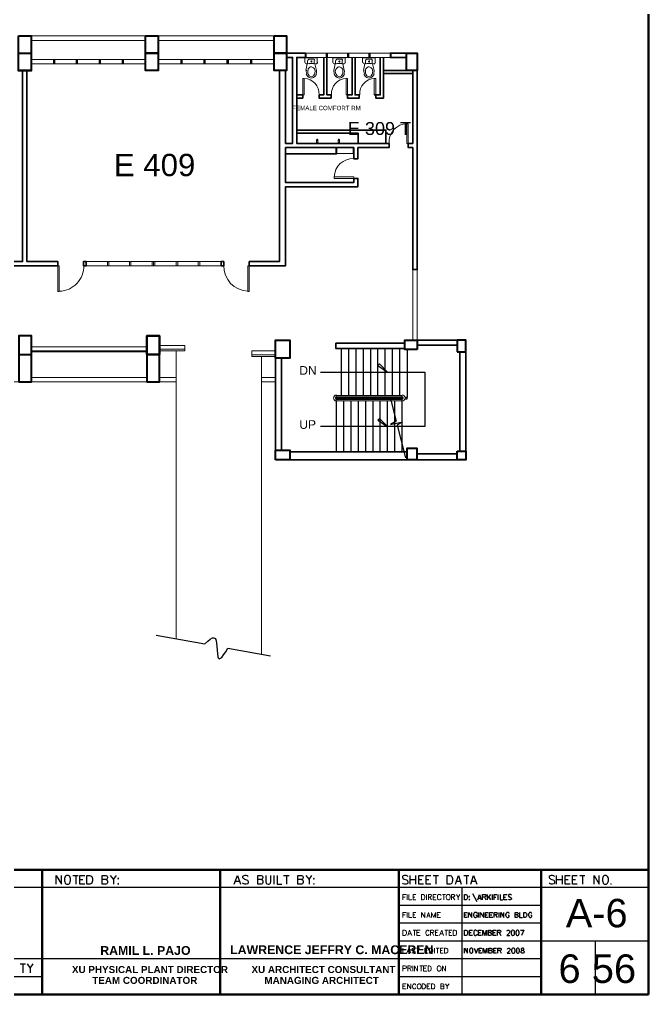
# Model space of a CAD drawing. Header units: inches. Extents: x 0 to 68.7, y 1.4 to 47.2.
# Drawn here: x 51.05 to 68.69, y 1.39 to 28.72 of the extents above; entities that cross this region are included whole.
import ezdxf

# ---------------------------------------------------------------- set-up
doc = ezdxf.new("R2010")
doc.units = ezdxf.units.IN
doc.header["$MEASUREMENT"] = 0
for name, color, linetype in [('PDF_0', 7, 'Continuous'), ('PDF_column', 7, 'Continuous'), ('PDF_furnitures', 1, 'Continuous'), ('PDF_PEN03', 3, 'Continuous'), ('PDF_PEN05', 5, 'Continuous'), ('PDF_PEN08', 6, 'Continuous'), ('PDF_Text', 7, 'Continuous'), ('PDF_walls', 3, 'Continuous')]:
    doc.layers.add(name, color=color, linetype=linetype)
doc.layers.add('PDF_PEN02', color=7, linetype='Continuous', true_color=0xdda500)
doc.layers.add('PDF_window', color=7, linetype='Continuous', true_color=0xdda500)
doc.styles.add('PDF ArialMT', font='arial.ttf')
doc.styles.add('PDF ArialRoundedMT Bold', font='arialbd.ttf')
doc.styles.add('PDF Swiss721BT-BlackOutline', font='arial.ttf')

msp = doc.modelspace()

# ---------------------------------------------------------------- linework, layer by layer
at = {"layer": 'PDF_0', "lineweight": 25}
for points in [[(60.079, 18.185), (60.079, 19.497)], [(60.284, 18.185), (60.284, 19.488)], [(60.49, 18.185), (60.49, 19.497)], [(60.696, 18.185), (60.696, 19.497)], [(60.901, 18.185), (60.901, 19.488)], [(61.097, 18.185), (61.097, 19.497)], [(61.303, 18.185), (61.303, 19.497)], [(61.509, 18.185), (61.509, 19.497)], [(61.714, 18.185), (61.714, 19.497)], [(61.92, 19.468), (61.92, 18.126), (61.851, 18.126)], [(61.92, 19.4), (61.92, 18.185)], [(59.491, 18.832), (61.371, 18.832), (62.419, 18.832), (62.419, 17.314), (61.371, 17.314), (59.491, 17.314)], [(59.932, 18.087), (59.932, 18.126), (61.802, 18.126)], [(59.932, 18.068), (59.932, 18.087), (61.802, 18.087)], [(60.079, 18.126), (60.079, 18.146)], [(60.138, 18.087), (60.138, 18.068)], [(60.284, 18.126), (60.284, 18.146)], [(60.343, 18.087), (60.343, 18.068)], [(60.49, 18.126), (60.49, 18.146)], [(60.549, 18.087), (60.549, 18.068)], [(60.696, 18.126), (60.696, 18.146)], [(60.755, 18.087), (60.755, 18.068)], [(60.901, 18.117), (60.901, 18.146)], [(60.96, 18.087), (60.96, 18.068)], [(61.097, 18.126), (61.097, 18.146)], [(61.156, 18.087), (61.156, 18.068)], [(61.303, 18.126), (61.303, 18.146)], [(61.362, 18.087), (61.362, 18.068)], [(61.45, 18.087), (61.607, 17.461), (61.45, 17.372), (61.793, 17.441), (61.636, 17.353), (61.871, 16.432)], [(61.509, 18.126), (61.509, 18.146)], [(61.567, 18.087), (61.567, 18.068)], [(61.714, 18.126), (61.714, 18.146)], [(61.851, 18.087), (61.92, 18.087), (61.92, 18.126)], [(59.932, 18.029), (59.932, 16.599)], [(60.138, 18.029), (60.138, 16.599)], [(60.343, 18.029), (60.343, 16.599)], [(60.549, 18.029), (60.549, 16.599)], [(60.755, 18.029), (60.755, 16.599)], [(60.96, 18.029), (60.96, 16.599)], [(61.156, 18.029), (61.156, 16.599)], [(61.362, 18.029), (61.362, 16.599)], [(61.567, 18.029), (61.567, 16.599)], [(61.773, 18.029), (61.773, 16.599)], [(54.879, 11.467), (56.25, 11.223), (56.328, 11.291), (56.397, 11.35), (56.465, 11.389), (56.495, 11.389), (56.514, 11.379), (56.534, 11.369), (56.553, 11.34), (56.573, 11.252), (56.593, 11.046), (56.602, 10.939), (56.612, 10.86), (56.622, 10.831), (56.642, 10.811), (56.651, 10.801), (56.671, 10.811), (56.72, 10.841), (56.769, 10.909), (56.837, 10.997), (56.896, 11.095), (58.091, 10.88)]]:
    msp.add_lwpolyline(points, dxfattribs=at)
for points in [[(61.097, 19.018), (61.371, 18.832), (61.146, 19.067)], [(61.097, 17.49), (61.371, 17.314), (61.146, 17.539)]]:
    msp.add_lwpolyline(points, close=True, dxfattribs=at)
at = {"layer": 'PDF_column', "lineweight": 40}
for points in [[(51.02, 28.262), (51.373, 28.262), (51.373, 27.283), (51.02, 27.283)], [(54.585, 28.262), (54.938, 28.262), (54.938, 27.772), (54.585, 27.772)], [(54.585, 28.262), (54.938, 28.262), (54.938, 27.772), (54.585, 27.772)], [(58.189, 28.262), (58.541, 28.262), (58.541, 27.772), (58.189, 27.772)], [(51.02, 27.772), (51.373, 27.772), (51.373, 27.293), (51.02, 27.293)], [(54.585, 27.772), (54.938, 27.772), (54.938, 27.293), (54.585, 27.293)], [(58.189, 27.772), (58.541, 27.772), (58.541, 27.293), (58.189, 27.293)], [(61.9, 27.772), (62.204, 27.772), (62.204, 27.293), (61.9, 27.293)], [(51.03, 18.567), (51.383, 18.567), (51.383, 19.85), (51.03, 19.85)], [(54.624, 19.85), (54.624, 19.331), (54.977, 19.331), (54.977, 19.85), (54.624, 19.85), (54.977, 19.85), (54.977, 19.331), (54.624, 19.331)], [(54.624, 18.567), (54.977, 18.567), (54.977, 19.85), (54.624, 19.85)], [(54.624, 19.85), (54.977, 19.85), (54.977, 19.331), (54.624, 19.331)], [(58.228, 19.223), (58.228, 19.732), (58.63, 19.732), (58.63, 19.223)], [(62.204, 19.468), (61.851, 19.468), (61.851, 19.732), (62.204, 19.732)], [(63.32, 19.409), (63.565, 19.409), (63.565, 19.732), (63.32, 19.732)], [(62.194, 16.374), (61.92, 16.374), (61.92, 16.707), (62.194, 16.707)], [(58.228, 16.374), (58.228, 16.648), (58.63, 16.648), (58.63, 16.374)], [(63.32, 16.618), (63.565, 16.618), (63.565, 16.374), (63.32, 16.374)]]:
    msp.add_lwpolyline(points, close=True, dxfattribs=at)
for points in [[(51.03, 19.331), (51.383, 19.331)], [(62.194, 16.697), (62.194, 16.423)]]:
    msp.add_lwpolyline(points, dxfattribs=at)
at = {"layer": 'PDF_furnitures', "lineweight": 20}
for points in [[(59.051, 27.518), (59.051, 27.635)], [(59.06, 27.645), (59.393, 27.645)], [(59.06, 27.635), (59.06, 27.635)], [(59.286, 27.606), (59.168, 27.606)], [(59.393, 27.635), (59.393, 27.518)], [(59.393, 27.635), (59.393, 27.635)], [(59.834, 27.518), (59.834, 27.635)], [(59.844, 27.645), (60.167, 27.645)], [(59.844, 27.635), (59.844, 27.635)], [(60.069, 27.606), (59.952, 27.606)], [(60.167, 27.635), (60.167, 27.635)], [(60.177, 27.635), (60.177, 27.518)], [(60.666, 27.518), (60.666, 27.635)], [(60.676, 27.645), (61.009, 27.645)], [(60.676, 27.635), (60.676, 27.635)], [(60.901, 27.606), (60.784, 27.606)], [(61.009, 27.635), (61.009, 27.635)], [(61.019, 27.635), (61.019, 27.518)], [(59.08, 27.293), (59.119, 27.479)], [(59.129, 27.567), (59.129, 27.498)], [(59.168, 27.449), (59.168, 27.449)], [(59.286, 27.449), (59.286, 27.449)], [(59.315, 27.498), (59.315, 27.567)], [(59.335, 27.479), (59.374, 27.293)], [(59.863, 27.293), (59.903, 27.479)], [(59.912, 27.567), (59.912, 27.498)], [(59.952, 27.449), (59.952, 27.449)], [(60.069, 27.449), (60.069, 27.449)], [(60.098, 27.498), (60.098, 27.567)], [(60.118, 27.479), (60.157, 27.293)], [(60.696, 27.293), (60.735, 27.479)], [(60.755, 27.567), (60.755, 27.498)], [(60.784, 27.449), (60.784, 27.449)], [(60.901, 27.449), (60.901, 27.449)], [(60.941, 27.498), (60.941, 27.567)], [(60.95, 27.479), (60.99, 27.293)], [(59.374, 25.344), (59.374, 25.246), (59.413, 25.246), (59.413, 25.344)], [(59.393, 25.354), (59.393, 25.354)], [(59.981, 25.344), (59.981, 25.246), (60.02, 25.246), (60.02, 25.344)], [(60, 25.354), (60, 25.354)]]:
    msp.add_lwpolyline(points, dxfattribs=at)
at = {"layer": 'PDF_furnitures', "lineweight": 0}
for points in [[(59.227, 27.655), (59.227, 27.655)], [(60.01, 27.655), (60.01, 27.655)], [(60.843, 27.655), (60.843, 27.655)]]:
    msp.add_lwpolyline(points, dxfattribs=at)
at = {"layer": 'PDF_furnitures', "lineweight": 20}
for points in [[(59.161, 27.353, 0.089786), (59.14, 27.311, 0.081529), (59.131, 27.259, 0.081529), (59.138, 27.207, 0.089786), (59.161, 27.166)], [(59.312, 27.35, 0.104569), (59.275, 27.379, 0.118159), (59.234, 27.392, 0.118159), (59.192, 27.381, 0.104569), (59.157, 27.35)], [(59.307, 27.166, 0.089786), (59.329, 27.208, 0.081529), (59.337, 27.259, 0.081529), (59.33, 27.311, 0.089786), (59.307, 27.353)], [(60.095, 27.35, 0.104569), (60.059, 27.379, 0.118159), (60.018, 27.392, 0.118159), (59.975, 27.381, 0.104569), (59.94, 27.35)], [(60.091, 27.166, 0.089786), (60.112, 27.208, 0.081529), (60.12, 27.259, 0.081529), (60.113, 27.311, 0.089786), (60.091, 27.353)], [(60.777, 27.353, 0.089786), (60.756, 27.311, 0.081529), (60.747, 27.259, 0.081529), (60.754, 27.207, 0.089786), (60.777, 27.166)], [(60.928, 27.35, 0.104569), (60.891, 27.379, 0.118159), (60.85, 27.392, 0.118159), (60.808, 27.381, 0.104569), (60.772, 27.35)], [(60.923, 27.166, 0.089786), (60.944, 27.208, 0.081529), (60.953, 27.259, 0.081529), (60.946, 27.311, 0.089786), (60.923, 27.353)], [(59.096, 27.298, 0.049008), (59.092, 27.259, 0.081529), (59.103, 27.195)], [(59.126, 27.134, 0.104569), (59.174, 27.093, 0.118158), (59.234, 27.078, 0.118158), (59.293, 27.095, 0.104569), (59.342, 27.134)], [(59.157, 27.159, 0.104569), (59.192, 27.127, 0.118159), (59.234, 27.117, 0.118159), (59.275, 27.13, 0.104569), (59.312, 27.159)], [(59.366, 27.195, 0.081529), (59.376, 27.259, 0.049008), (59.372, 27.299)], [(59.87, 27.298, 0.049008), (59.866, 27.259, 0.081529), (59.876, 27.195)], [(59.913, 27.311, 0.081529), (59.905, 27.259, 0.081529), (59.914, 27.208)], [(59.91, 27.134, 0.104569), (59.958, 27.093, 0.118158), (60.018, 27.078, 0.118158), (60.077, 27.095, 0.104569), (60.126, 27.134)], [(59.94, 27.159, 0.104569), (59.975, 27.127, 0.118159), (60.018, 27.117, 0.118159), (60.059, 27.13, 0.104569), (60.095, 27.159)], [(60.149, 27.195, 0.081529), (60.16, 27.259, 0.049008), (60.156, 27.299)], [(60.712, 27.298, 0.049008), (60.708, 27.259, 0.081529), (60.719, 27.195)], [(60.742, 27.134, 0.104569), (60.79, 27.093, 0.118158), (60.85, 27.078, 0.118158), (60.909, 27.095, 0.104569), (60.958, 27.134)], [(60.773, 27.159, 0.104569), (60.808, 27.127, 0.118159), (60.85, 27.117, 0.118159), (60.891, 27.13, 0.104569), (60.928, 27.159)], [(60.982, 27.195, 0.081529), (60.992, 27.259, 0.049008), (60.988, 27.299)], [(59.413, 25.349, 0.414246), (59.398, 25.363, 0.414246), (59.384, 25.349)], [(60.02, 25.349, 0.414246), (60.005, 25.363, 0.414246), (59.991, 25.349)]]:
    msp.add_lwpolyline(points, format="xyb", dxfattribs=at)
for centre, radius in [((59.234, 27.543), 0.0147), ((59.234, 27.543), 0.0147), ((60.018, 27.543), 0.0147), ((60.018, 27.543), 0.0147), ((60.85, 27.543), 0.0147), ((60.85, 27.543), 0.0147), ((59.398, 25.3), 0.0245), ((60.005, 25.3), 0.0245)]:
    msp.add_circle(centre, radius, dxfattribs=at)
for centre, radius, start, end in [((59.175, 27.573), 0.0343, 90.0218, 180.0219), ((59.293, 27.573), 0.0343, 0.0218, 90.0219), ((59.959, 27.573), 0.0343, 90.0218, 180.0219), ((60.076, 27.573), 0.0343, 0.0218, 90.0219), ((60.791, 27.573), 0.0343, 90.0218, 180.0219), ((60.909, 27.573), 0.0343, 0.0218, 90.0219), ((59.097, 27.524), 0.0441, 180.0219, 277.7398), ((59.234, 26.544), 0.945, 82.304, 97.7397), ((59.361, 27.524), 0.0441, 262.304, 0.0218), ((59.881, 27.524), 0.0441, 180.0219, 277.7398), ((60.018, 26.544), 0.945, 82.304, 97.7397), ((60.047, 27.269), 0.132, 140.8556, 161.3779), ((60.145, 27.524), 0.0441, 262.304, 0.0218), ((60.723, 27.524), 0.0441, 180.0219, 277.7398), ((60.85, 26.544), 0.945, 82.304, 97.7397), ((60.987, 27.524), 0.0441, 262.304, 0.0218), ((59.264, 27.25), 0.181, 198.6656, 219.1881), ((59.205, 27.25), 0.181, 320.8556, 341.3781), ((60.047, 27.25), 0.181, 198.6656, 219.1881), ((60.047, 27.25), 0.132, 198.6658, 219.1882), ((59.988, 27.25), 0.181, 320.8556, 341.3781), ((60.879, 27.25), 0.181, 198.6656, 219.1881), ((60.821, 27.25), 0.181, 320.8556, 341.3781)]:
    msp.add_arc(centre, radius, start, end, dxfattribs=at)
at = {"layer": 'PDF_PEN02', "lineweight": 20}
for points in [[(61.802, 4.044), (61.802, 4.191), (61.891, 4.191)], [(61.802, 4.123), (61.861, 4.123)], [(61.92, 4.044), (61.92, 4.191)], [(61.969, 4.191), (61.969, 4.044), (62.047, 4.044)], [(62.165, 4.044), (62.086, 4.044), (62.086, 4.191), (62.165, 4.191)], [(62.086, 4.123), (62.135, 4.123)], [(62.458, 4.044), (62.458, 4.191)], [(62.517, 4.044), (62.517, 4.191), (62.566, 4.191), (62.586, 4.191), (62.596, 4.182), (62.605, 4.162), (62.605, 4.152), (62.596, 4.142), (62.586, 4.133), (62.566, 4.123), (62.517, 4.123)], [(62.556, 4.123), (62.605, 4.044)], [(62.733, 4.044), (62.645, 4.044), (62.645, 4.191), (62.733, 4.191)], [(62.645, 4.123), (62.703, 4.123)], [(62.87, 4.162), (62.86, 4.172), (62.85, 4.191), (62.831, 4.191), (62.811, 4.191), (62.791, 4.191), (62.782, 4.172), (62.772, 4.162), (62.772, 4.142), (62.772, 4.103), (62.772, 4.084), (62.782, 4.064), (62.791, 4.054), (62.811, 4.044), (62.831, 4.044), (62.85, 4.054), (62.86, 4.064), (62.87, 4.084)], [(62.909, 4.191), (62.997, 4.191)], [(62.948, 4.191), (62.948, 4.044)], [(63.164, 4.044), (63.164, 4.191), (63.222, 4.191), (63.242, 4.191), (63.242, 4.182), (63.252, 4.162), (63.252, 4.152), (63.242, 4.142), (63.242, 4.133), (63.222, 4.123), (63.164, 4.123)], [(63.203, 4.123), (63.252, 4.044)], [(63.301, 4.191), (63.35, 4.123), (63.399, 4.191)], [(63.35, 4.123), (63.35, 4.044)], [(61.802, 3.545), (61.802, 3.692), (61.891, 3.692)], [(61.802, 3.623), (61.861, 3.623)], [(61.92, 3.545), (61.92, 3.692)], [(61.969, 3.692), (61.969, 3.545), (62.047, 3.545)], [(62.165, 3.545), (62.086, 3.545), (62.086, 3.692), (62.165, 3.692)], [(62.086, 3.623), (62.135, 3.623)], [(62.321, 3.545), (62.321, 3.692), (62.419, 3.545), (62.419, 3.692)], [(62.468, 3.545), (62.517, 3.692), (62.566, 3.545)], [(62.488, 3.594), (62.547, 3.594)], [(62.605, 3.545), (62.605, 3.692), (62.664, 3.545), (62.713, 3.692), (62.713, 3.545)], [(62.85, 3.545), (62.762, 3.545), (62.762, 3.692), (62.85, 3.692)], [(62.762, 3.623), (62.811, 3.623)], [(61.939, 3.046), (61.988, 3.192), (62.047, 3.046)], [(61.959, 3.095), (62.028, 3.095)], [(62.086, 3.192), (62.174, 3.192)], [(62.126, 3.192), (62.126, 3.046)], [(62.282, 3.046), (62.194, 3.046), (62.194, 3.192), (62.282, 3.192)], [(62.194, 3.124), (62.253, 3.124)], [(62.537, 3.163), (62.527, 3.173), (62.517, 3.183), (62.507, 3.192), (62.478, 3.192), (62.468, 3.183), (62.458, 3.173), (62.449, 3.163), (62.439, 3.134), (62.439, 3.104), (62.449, 3.085), (62.458, 3.065), (62.468, 3.055), (62.478, 3.046), (62.507, 3.046), (62.517, 3.055), (62.527, 3.065), (62.537, 3.085)], [(62.576, 3.046), (62.576, 3.192), (62.635, 3.192), (62.654, 3.183), (62.664, 3.183), (62.664, 3.163), (62.664, 3.153), (62.664, 3.134), (62.654, 3.134), (62.635, 3.124), (62.576, 3.124)], [(62.625, 3.124), (62.664, 3.046)], [(62.791, 3.046), (62.713, 3.046), (62.713, 3.192), (62.791, 3.192)], [(62.713, 3.124), (62.762, 3.124)], [(62.831, 3.046), (62.889, 3.192), (62.938, 3.046)], [(62.85, 3.095), (62.919, 3.095)], [(62.978, 3.192), (63.066, 3.192)], [(63.017, 3.192), (63.017, 3.046)], [(63.173, 3.046), (63.095, 3.046), (63.095, 3.192), (63.173, 3.192)], [(63.095, 3.124), (63.144, 3.124)], [(61.802, 2.693), (61.802, 2.546), (61.881, 2.546)], [(61.91, 2.546), (61.969, 2.693), (62.018, 2.546)], [(61.93, 2.595), (61.998, 2.595)], [(62.145, 2.673), (62.135, 2.683), (62.116, 2.693), (62.086, 2.693), (62.067, 2.683), (62.057, 2.673), (62.057, 2.664), (62.067, 2.644), (62.067, 2.634), (62.086, 2.634), (62.116, 2.615), (62.135, 2.605), (62.145, 2.585), (62.145, 2.566), (62.135, 2.556), (62.116, 2.546), (62.086, 2.546), (62.067, 2.556), (62.057, 2.566)], [(62.184, 2.693), (62.272, 2.693)], [(62.233, 2.693), (62.233, 2.546)], [(62.507, 2.546), (62.419, 2.546), (62.419, 2.693), (62.507, 2.693)], [(62.419, 2.624), (62.478, 2.624)], [(62.684, 2.546), (62.684, 2.693)], [(62.733, 2.693), (62.821, 2.693)], [(62.772, 2.693), (62.772, 2.546)], [(62.929, 2.546), (62.85, 2.546), (62.85, 2.693), (62.929, 2.693)], [(62.85, 2.624), (62.899, 2.624)], [(61.802, 2.047), (61.802, 2.194), (61.861, 2.194), (61.881, 2.184), (61.891, 2.184), (61.9, 2.164), (61.9, 2.145), (61.891, 2.135), (61.881, 2.125), (61.861, 2.115), (61.802, 2.115)], [(61.939, 2.047), (61.939, 2.194), (61.998, 2.194), (62.018, 2.184), (62.028, 2.184), (62.028, 2.164), (62.028, 2.154), (62.028, 2.135), (62.018, 2.135), (61.998, 2.125), (61.939, 2.125)], [(62.077, 2.047), (62.077, 2.194)], [(62.126, 2.047), (62.126, 2.194), (62.214, 2.047), (62.214, 2.194)], [(62.272, 2.194), (62.361, 2.194)], [(62.312, 2.194), (62.312, 2.047)], [(62.468, 2.047), (62.38, 2.047), (62.38, 2.194), (62.468, 2.194)], [(62.909, 2.047), (62.909, 2.194), (62.997, 2.047), (62.997, 2.194)], [(61.988, 2.125), (62.028, 2.047)], [(62.38, 2.125), (62.439, 2.125)], [(61.891, 1.547), (61.802, 1.547), (61.802, 1.694), (61.891, 1.694)], [(61.93, 1.547), (61.93, 1.694), (62.018, 1.547), (62.018, 1.694)], [(62.165, 1.655), (62.155, 1.675), (62.145, 1.684), (62.135, 1.694), (62.106, 1.694), (62.096, 1.684), (62.086, 1.675), (62.077, 1.655), (62.067, 1.635), (62.067, 1.606), (62.077, 1.577), (62.086, 1.567), (62.096, 1.547), (62.106, 1.547), (62.135, 1.547), (62.145, 1.547), (62.155, 1.567), (62.165, 1.577)], [(62.566, 1.547), (62.478, 1.547), (62.478, 1.694), (62.566, 1.694)], [(62.919, 1.626), (62.938, 1.616), (62.948, 1.606), (62.948, 1.596), (62.948, 1.577), (62.948, 1.557), (62.938, 1.547), (62.919, 1.547), (62.86, 1.547), (62.86, 1.694), (62.919, 1.694), (62.938, 1.684), (62.948, 1.684), (62.948, 1.665), (62.948, 1.655), (62.948, 1.635), (62.938, 1.626), (62.919, 1.626), (62.86, 1.626)], [(62.997, 1.694), (63.046, 1.626), (63.095, 1.694)], [(61.802, 1.626), (61.861, 1.626)], [(62.478, 1.626), (62.527, 1.626)], [(63.046, 1.626), (63.046, 1.547)]]:
    msp.add_lwpolyline(points, dxfattribs=at)
for points in [[(62.321, 4.044), (62.321, 4.191), (62.37, 4.191), (62.39, 4.191), (62.4, 4.172), (62.41, 4.162), (62.419, 4.142), (62.419, 4.103), (62.41, 4.084), (62.4, 4.064), (62.39, 4.054), (62.37, 4.044)], [(63.056, 4.191), (63.046, 4.191), (63.036, 4.172), (63.026, 4.162), (63.017, 4.142), (63.017, 4.103), (63.026, 4.084), (63.036, 4.064), (63.046, 4.054), (63.056, 4.044), (63.085, 4.044), (63.095, 4.054), (63.115, 4.064), (63.115, 4.084), (63.124, 4.103), (63.124, 4.142), (63.115, 4.162), (63.115, 4.172), (63.095, 4.191), (63.085, 4.191)], [(61.802, 3.046), (61.802, 3.192), (61.851, 3.192), (61.871, 3.183), (61.881, 3.173), (61.891, 3.163), (61.9, 3.134), (61.9, 3.104), (61.891, 3.085), (61.881, 3.065), (61.871, 3.055), (61.851, 3.046)], [(63.213, 3.046), (63.213, 3.192), (63.261, 3.192), (63.281, 3.183), (63.291, 3.173), (63.301, 3.163), (63.301, 3.134), (63.301, 3.104), (63.301, 3.085), (63.291, 3.065), (63.281, 3.055), (63.261, 3.046)], [(62.547, 2.546), (62.547, 2.693), (62.586, 2.693), (62.605, 2.683), (62.625, 2.673), (62.625, 2.664), (62.635, 2.634), (62.635, 2.605), (62.625, 2.576), (62.625, 2.566), (62.605, 2.556), (62.586, 2.546)], [(62.968, 2.546), (62.968, 2.693), (63.017, 2.693), (63.036, 2.683), (63.046, 2.673), (63.056, 2.664), (63.056, 2.634), (63.056, 2.605), (63.056, 2.576), (63.046, 2.566), (63.036, 2.556), (63.017, 2.546)], [(62.507, 2.047), (62.507, 2.194), (62.547, 2.194), (62.566, 2.184), (62.586, 2.174), (62.586, 2.154), (62.596, 2.135), (62.596, 2.105), (62.586, 2.076), (62.586, 2.066), (62.566, 2.056), (62.547, 2.047)], [(62.801, 2.194), (62.791, 2.184), (62.772, 2.174), (62.772, 2.154), (62.762, 2.135), (62.762, 2.105), (62.772, 2.076), (62.772, 2.066), (62.791, 2.056), (62.801, 2.047), (62.831, 2.047), (62.84, 2.056), (62.85, 2.066), (62.86, 2.076), (62.87, 2.105), (62.87, 2.135), (62.86, 2.154), (62.85, 2.174), (62.84, 2.184), (62.831, 2.194)], [(62.243, 1.694), (62.233, 1.684), (62.214, 1.675), (62.214, 1.655), (62.204, 1.635), (62.204, 1.606), (62.214, 1.577), (62.214, 1.567), (62.233, 1.547), (62.243, 1.547), (62.272, 1.547), (62.282, 1.547), (62.292, 1.567), (62.302, 1.577), (62.312, 1.606), (62.312, 1.635), (62.302, 1.655), (62.292, 1.675), (62.282, 1.684), (62.272, 1.694)], [(62.341, 1.547), (62.341, 1.694), (62.39, 1.694), (62.41, 1.684), (62.419, 1.675), (62.429, 1.655), (62.439, 1.635), (62.439, 1.606), (62.429, 1.577), (62.419, 1.567), (62.41, 1.547), (62.39, 1.547)], [(62.605, 1.547), (62.605, 1.694), (62.645, 1.694), (62.664, 1.684), (62.684, 1.675), (62.684, 1.655), (62.694, 1.635), (62.694, 1.606), (62.684, 1.577), (62.684, 1.567), (62.664, 1.547), (62.645, 1.547)]]:
    msp.add_lwpolyline(points, close=True, dxfattribs=at)
at = {"layer": 'PDF_PEN03', "lineweight": 30}
for points in [[(52.078, 4.485), (52.078, 4.73), (52.225, 4.485), (52.225, 4.73)], [(52.548, 4.73), (52.695, 4.73)], [(52.627, 4.73), (52.627, 4.485)], [(52.881, 4.485), (52.744, 4.485), (52.744, 4.73), (52.881, 4.73)], [(53.469, 4.612), (53.498, 4.603), (53.508, 4.593), (53.518, 4.563), (53.518, 4.534), (53.508, 4.505), (53.498, 4.495), (53.469, 4.485), (53.371, 4.485), (53.371, 4.73), (53.469, 4.73), (53.498, 4.72), (53.508, 4.71), (53.518, 4.681), (53.518, 4.661), (53.508, 4.642), (53.498, 4.622), (53.469, 4.612), (53.371, 4.612)], [(53.596, 4.73), (53.684, 4.612), (53.772, 4.73)], [(57.072, 4.485), (57.161, 4.73), (57.249, 4.485)], [(57.464, 4.701), (57.445, 4.72), (57.405, 4.73), (57.366, 4.73), (57.337, 4.72), (57.307, 4.701), (57.307, 4.671), (57.317, 4.652), (57.337, 4.642), (57.356, 4.622), (57.415, 4.603), (57.445, 4.593), (57.454, 4.573), (57.464, 4.554), (57.464, 4.514), (57.445, 4.495), (57.405, 4.485), (57.366, 4.485), (57.337, 4.495), (57.307, 4.514)], [(57.826, 4.612), (57.856, 4.603), (57.866, 4.593), (57.875, 4.563), (57.875, 4.534), (57.866, 4.505), (57.856, 4.495), (57.826, 4.485), (57.729, 4.485), (57.729, 4.73), (57.826, 4.73), (57.856, 4.72), (57.866, 4.71), (57.875, 4.681), (57.875, 4.661), (57.866, 4.642), (57.856, 4.622), (57.826, 4.612), (57.729, 4.612)], [(57.954, 4.73), (57.954, 4.554), (57.964, 4.514), (57.983, 4.495), (58.022, 4.485), (58.042, 4.485), (58.071, 4.495), (58.091, 4.514), (58.101, 4.554), (58.101, 4.73)], [(58.189, 4.485), (58.189, 4.73)], [(58.277, 4.73), (58.277, 4.485), (58.404, 4.485)], [(58.453, 4.73), (58.61, 4.73)], [(58.532, 4.73), (58.532, 4.485)], [(58.953, 4.612), (58.982, 4.603), (58.992, 4.593), (59.002, 4.563), (59.002, 4.534), (58.992, 4.505), (58.982, 4.495), (58.953, 4.485), (58.855, 4.485), (58.855, 4.73), (58.953, 4.73), (58.982, 4.72), (58.992, 4.71), (59.002, 4.681), (59.002, 4.661), (58.992, 4.642), (58.982, 4.622), (58.953, 4.612), (58.855, 4.612)], [(59.08, 4.73), (59.168, 4.612), (59.246, 4.73)], [(61.939, 4.701), (61.92, 4.72), (61.891, 4.73), (61.842, 4.73), (61.812, 4.72), (61.793, 4.701), (61.793, 4.671), (61.802, 4.652), (61.812, 4.642), (61.832, 4.622), (61.9, 4.603), (61.92, 4.593), (61.93, 4.573), (61.939, 4.554), (61.939, 4.514), (61.92, 4.495), (61.891, 4.485), (61.842, 4.485), (61.812, 4.495), (61.793, 4.514)], [(62.008, 4.485), (62.008, 4.73)], [(62.155, 4.73), (62.155, 4.485)], [(62.38, 4.485), (62.243, 4.485), (62.243, 4.73), (62.38, 4.73)], [(62.586, 4.485), (62.449, 4.485), (62.449, 4.73), (62.586, 4.73)], [(62.645, 4.73), (62.801, 4.73)], [(62.723, 4.73), (62.723, 4.485)], [(63.271, 4.485), (63.359, 4.73), (63.438, 4.485)], [(63.506, 4.73), (63.653, 4.73)], [(63.585, 4.73), (63.585, 4.485)], [(63.702, 4.485), (63.781, 4.73), (63.869, 4.485)], [(66.052, 4.701), (66.033, 4.72), (65.994, 4.73), (65.955, 4.73), (65.925, 4.72), (65.906, 4.701), (65.906, 4.671), (65.915, 4.652), (65.925, 4.642), (65.945, 4.622), (66.003, 4.603), (66.033, 4.593), (66.043, 4.573), (66.052, 4.554), (66.052, 4.514), (66.033, 4.495), (65.994, 4.485), (65.955, 4.485), (65.925, 4.495), (65.906, 4.514)], [(66.111, 4.485), (66.111, 4.73)], [(66.268, 4.73), (66.268, 4.485)], [(66.493, 4.485), (66.346, 4.485), (66.346, 4.73), (66.493, 4.73)], [(66.689, 4.485), (66.552, 4.485), (66.552, 4.73), (66.689, 4.73)], [(66.758, 4.73), (66.904, 4.73)], [(66.836, 4.73), (66.836, 4.485)], [(67.159, 4.485), (67.159, 4.73), (67.306, 4.485), (67.306, 4.73)], [(68.687, 4.387), (34.343, 4.387)], [(52.744, 4.612), (52.822, 4.612)], [(53.684, 4.612), (53.684, 4.485)], [(57.112, 4.563), (57.219, 4.563)], [(59.168, 4.612), (59.168, 4.485)], [(62.008, 4.612), (62.155, 4.612)], [(62.243, 4.612), (62.331, 4.612)], [(62.449, 4.612), (62.527, 4.612)], [(63.301, 4.563), (63.408, 4.563)], [(63.448, 4.387), (63.448, 1.391)], [(63.732, 4.563), (63.839, 4.563)], [(66.111, 4.612), (66.268, 4.612)], [(66.346, 4.612), (66.434, 4.612)], [(66.552, 4.612), (66.64, 4.612)], [(67.639, 4.505), (67.629, 4.495), (67.639, 4.485), (67.649, 4.495)], [(63.751, 4.221), (63.869, 3.995)], [(63.898, 4.044), (63.947, 4.191), (63.996, 4.044)], [(64.035, 4.044), (64.035, 4.191), (64.094, 4.191), (64.113, 4.191), (64.123, 4.182), (64.123, 4.162), (64.123, 4.152), (64.123, 4.142), (64.113, 4.133), (64.094, 4.123), (64.035, 4.123)], [(64.084, 4.123), (64.123, 4.044)], [(64.172, 4.044), (64.172, 4.191)], [(64.26, 4.191), (64.172, 4.093)], [(64.202, 4.133), (64.26, 4.044)], [(64.309, 4.044), (64.309, 4.191)], [(64.358, 4.044), (64.358, 4.191), (64.437, 4.191)], [(64.358, 4.123), (64.407, 4.123)], [(64.476, 4.044), (64.476, 4.191)], [(64.525, 4.191), (64.525, 4.044), (64.603, 4.044)], [(64.721, 4.044), (64.632, 4.044), (64.632, 4.191), (64.721, 4.191)], [(64.632, 4.123), (64.681, 4.123)], [(64.848, 4.172), (64.828, 4.191), (64.809, 4.191), (64.789, 4.191), (64.77, 4.191), (64.76, 4.172), (64.76, 4.162), (64.76, 4.142), (64.77, 4.142), (64.779, 4.133), (64.819, 4.113), (64.828, 4.113), (64.838, 4.103), (64.848, 4.084), (64.848, 4.064), (64.828, 4.054), (64.809, 4.044), (64.789, 4.044), (64.77, 4.054), (64.76, 4.064)], [(65.68, 3.888), (61.685, 3.888)], [(63.918, 4.093), (63.976, 4.093)], [(63.604, 3.545), (63.526, 3.545), (63.526, 3.692), (63.604, 3.692)], [(63.526, 3.623), (63.575, 3.623)], [(63.643, 3.545), (63.643, 3.692), (63.732, 3.545), (63.732, 3.692)], [(63.878, 3.663), (63.878, 3.672), (63.859, 3.692), (63.849, 3.692), (63.82, 3.692), (63.81, 3.692), (63.8, 3.672), (63.79, 3.663), (63.781, 3.633), (63.781, 3.604), (63.79, 3.584), (63.8, 3.565), (63.81, 3.555), (63.82, 3.545), (63.849, 3.545), (63.859, 3.555), (63.878, 3.565), (63.878, 3.584), (63.878, 3.604), (63.849, 3.604)], [(63.918, 3.545), (63.918, 3.692)], [(63.967, 3.545), (63.967, 3.692), (64.065, 3.545), (64.065, 3.692)], [(64.192, 3.545), (64.113, 3.545), (64.113, 3.692), (64.192, 3.692)], [(64.113, 3.623), (64.162, 3.623)], [(64.319, 3.545), (64.231, 3.545), (64.231, 3.692), (64.319, 3.692)], [(64.231, 3.623), (64.29, 3.623)], [(64.358, 3.545), (64.358, 3.692), (64.417, 3.692), (64.437, 3.692), (64.437, 3.682), (64.446, 3.663), (64.446, 3.653), (64.437, 3.633), (64.417, 3.623), (64.358, 3.623)], [(64.397, 3.623), (64.446, 3.545)], [(64.495, 3.545), (64.495, 3.692)], [(64.544, 3.545), (64.544, 3.692), (64.632, 3.545), (64.632, 3.692)], [(64.779, 3.663), (64.779, 3.672), (64.76, 3.692), (64.75, 3.692), (64.721, 3.692), (64.711, 3.692), (64.701, 3.672), (64.691, 3.663), (64.681, 3.633), (64.681, 3.604), (64.691, 3.584), (64.701, 3.565), (64.711, 3.555), (64.721, 3.545), (64.75, 3.545), (64.76, 3.555), (64.779, 3.565), (64.779, 3.584), (64.779, 3.604), (64.75, 3.604)], [(64.995, 3.623), (65.014, 3.614), (65.024, 3.614), (65.034, 3.594), (65.034, 3.574), (65.024, 3.555), (65.014, 3.555), (64.995, 3.545), (64.946, 3.545), (64.946, 3.692), (64.995, 3.692), (65.014, 3.692), (65.024, 3.682), (65.034, 3.663), (65.034, 3.653), (65.024, 3.633), (65.014, 3.633), (64.995, 3.623), (64.946, 3.623)], [(65.073, 3.692), (65.073, 3.545), (65.152, 3.545)], [(65.416, 3.663), (65.406, 3.672), (65.396, 3.692), (65.387, 3.692), (65.357, 3.692), (65.347, 3.692), (65.338, 3.672), (65.328, 3.663), (65.318, 3.633), (65.318, 3.604), (65.328, 3.584), (65.338, 3.565), (65.347, 3.555), (65.357, 3.545), (65.387, 3.545), (65.396, 3.555), (65.406, 3.565), (65.416, 3.584), (65.416, 3.604), (65.387, 3.604)], [(65.68, 3.388), (61.685, 3.388)], [(63.751, 3.046), (63.663, 3.046), (63.663, 3.192), (63.751, 3.192)], [(63.663, 3.124), (63.712, 3.124)], [(63.878, 3.163), (63.878, 3.173), (63.859, 3.183), (63.849, 3.192), (63.82, 3.192), (63.81, 3.183), (63.8, 3.173), (63.79, 3.163), (63.79, 3.134), (63.79, 3.104), (63.79, 3.085), (63.8, 3.065), (63.81, 3.055), (63.82, 3.046), (63.849, 3.046), (63.859, 3.055), (63.878, 3.065), (63.878, 3.085)], [(64.006, 3.046), (63.918, 3.046), (63.918, 3.192), (64.006, 3.192)], [(63.918, 3.124), (63.976, 3.124)], [(64.045, 3.046), (64.045, 3.192), (64.094, 3.046), (64.143, 3.192), (64.143, 3.046)], [(64.251, 3.124), (64.27, 3.114), (64.28, 3.104), (64.29, 3.095), (64.29, 3.075), (64.28, 3.055), (64.27, 3.055), (64.251, 3.046), (64.202, 3.046), (64.202, 3.192), (64.251, 3.192), (64.27, 3.183), (64.28, 3.183), (64.29, 3.163), (64.29, 3.153), (64.28, 3.134), (64.27, 3.134), (64.251, 3.124), (64.202, 3.124)], [(64.417, 3.046), (64.329, 3.046), (64.329, 3.192), (64.417, 3.192)], [(64.329, 3.124), (64.388, 3.124)], [(64.456, 3.046), (64.456, 3.192), (64.515, 3.192), (64.535, 3.183), (64.544, 3.163), (64.544, 3.153), (64.535, 3.134), (64.515, 3.124), (64.456, 3.124)], [(64.495, 3.124), (64.544, 3.046)], [(64.721, 3.163), (64.721, 3.183), (64.73, 3.183), (64.74, 3.192), (64.77, 3.192), (64.779, 3.183), (64.789, 3.183), (64.799, 3.163), (64.799, 3.153), (64.789, 3.134), (64.779, 3.114), (64.711, 3.046), (64.799, 3.046)], [(65.093, 3.192), (65.191, 3.192), (65.122, 3.046)], [(65.68, 2.889), (61.685, 2.889)], [(68.687, 2.889), (65.69, 2.889)], [(67.188, 2.889), (67.188, 1.391)], [(63.526, 2.546), (63.526, 2.693), (63.614, 2.546), (63.614, 2.693)], [(63.8, 2.693), (63.859, 2.546), (63.908, 2.693)], [(64.016, 2.546), (63.937, 2.546), (63.937, 2.693), (64.016, 2.693)], [(63.937, 2.624), (63.986, 2.624)], [(64.055, 2.546), (64.055, 2.693), (64.104, 2.546), (64.153, 2.693), (64.153, 2.546)], [(64.27, 2.624), (64.29, 2.615), (64.29, 2.605), (64.3, 2.595), (64.3, 2.576), (64.29, 2.556), (64.27, 2.546), (64.211, 2.546), (64.211, 2.693), (64.27, 2.693), (64.29, 2.683), (64.3, 2.664), (64.3, 2.654), (64.29, 2.634), (64.27, 2.624), (64.211, 2.624)], [(64.427, 2.546), (64.348, 2.546), (64.348, 2.693), (64.427, 2.693)], [(64.348, 2.624), (64.397, 2.624)], [(64.466, 2.546), (64.466, 2.693), (64.525, 2.693), (64.544, 2.683), (64.554, 2.683), (64.554, 2.664), (64.554, 2.654), (64.554, 2.634), (64.544, 2.634), (64.525, 2.624), (64.466, 2.624)], [(64.515, 2.624), (64.554, 2.546)], [(64.73, 2.664), (64.74, 2.683), (64.76, 2.693), (64.779, 2.693), (64.789, 2.683), (64.799, 2.683), (64.809, 2.664), (64.809, 2.654), (64.799, 2.634), (64.789, 2.615), (64.721, 2.546), (64.809, 2.546)], [(65.68, 2.389), (39.347, 2.389)], [(51.069, 2.252), (51.216, 2.252)], [(51.148, 2.252), (51.148, 1.998)], [(51.265, 2.252), (51.353, 2.125), (51.432, 2.252)], [(51.353, 2.125), (51.353, 1.998)], [(51.686, 1.89), (39.347, 1.89)], [(65.68, 1.89), (61.685, 1.89)]]:
    msp.add_lwpolyline(points, dxfattribs=at)
for points in [[(52.372, 4.73), (52.352, 4.72), (52.333, 4.701), (52.323, 4.671), (52.313, 4.642), (52.313, 4.573), (52.323, 4.544), (52.333, 4.514), (52.352, 4.495), (52.372, 4.485), (52.421, 4.485), (52.44, 4.495), (52.46, 4.514), (52.47, 4.544), (52.48, 4.573), (52.48, 4.642), (52.47, 4.671), (52.46, 4.701), (52.44, 4.72), (52.421, 4.73)], [(52.94, 4.485), (52.94, 4.73), (53.018, 4.73), (53.048, 4.72), (53.077, 4.701), (53.087, 4.671), (53.097, 4.642), (53.097, 4.573), (53.087, 4.544), (53.077, 4.514), (53.048, 4.495), (53.018, 4.485)], [(53.821, 4.652), (53.811, 4.642), (53.821, 4.622), (53.831, 4.642)], [(59.305, 4.652), (59.295, 4.642), (59.305, 4.622), (59.315, 4.642)], [(63.046, 4.485), (63.046, 4.73), (63.124, 4.73), (63.154, 4.72), (63.173, 4.701), (63.183, 4.671), (63.193, 4.642), (63.193, 4.573), (63.183, 4.544), (63.173, 4.514), (63.154, 4.495), (63.124, 4.485)], [(67.453, 4.73), (67.433, 4.72), (67.414, 4.701), (67.404, 4.671), (67.394, 4.642), (67.394, 4.573), (67.404, 4.544), (67.414, 4.514), (67.433, 4.495), (67.453, 4.485), (67.502, 4.485), (67.521, 4.495), (67.541, 4.514), (67.551, 4.544), (67.561, 4.573), (67.561, 4.642), (67.551, 4.671), (67.541, 4.701), (67.521, 4.72), (67.502, 4.73)], [(53.821, 4.505), (53.811, 4.495), (53.821, 4.485), (53.831, 4.495)], [(59.305, 4.505), (59.295, 4.495), (59.305, 4.485), (59.315, 4.495)], [(63.526, 4.044), (63.526, 4.191), (63.565, 4.191), (63.585, 4.191), (63.594, 4.172), (63.604, 4.162), (63.614, 4.142), (63.614, 4.103), (63.604, 4.084), (63.594, 4.064), (63.585, 4.054), (63.565, 4.044)], [(63.663, 4.142), (63.653, 4.142), (63.663, 4.133), (63.673, 4.142)], [(63.663, 4.054), (63.653, 4.054), (63.663, 4.044), (63.673, 4.054)], [(65.191, 3.545), (65.191, 3.692), (65.23, 3.692), (65.249, 3.692), (65.259, 3.672), (65.269, 3.663), (65.279, 3.633), (65.279, 3.604), (65.269, 3.584), (65.259, 3.565), (65.249, 3.555), (65.23, 3.545)], [(63.526, 3.046), (63.526, 3.192), (63.575, 3.192), (63.594, 3.183), (63.604, 3.173), (63.614, 3.163), (63.614, 3.134), (63.614, 3.104), (63.614, 3.085), (63.604, 3.065), (63.594, 3.055), (63.575, 3.046)], [(64.877, 3.192), (64.858, 3.183), (64.848, 3.163), (64.838, 3.134), (64.838, 3.104), (64.848, 3.075), (64.858, 3.055), (64.877, 3.046), (64.887, 3.046), (64.907, 3.055), (64.926, 3.075), (64.926, 3.104), (64.926, 3.134), (64.926, 3.163), (64.907, 3.183), (64.887, 3.192)], [(65.005, 3.192), (64.985, 3.183), (64.975, 3.163), (64.965, 3.134), (64.965, 3.104), (64.975, 3.075), (64.985, 3.055), (65.005, 3.046), (65.024, 3.046), (65.044, 3.055), (65.054, 3.075), (65.063, 3.104), (65.063, 3.134), (65.054, 3.163), (65.044, 3.183), (65.024, 3.192)], [(63.702, 2.693), (63.692, 2.683), (63.673, 2.673), (63.673, 2.664), (63.663, 2.634), (63.663, 2.605), (63.673, 2.576), (63.673, 2.566), (63.692, 2.556), (63.702, 2.546), (63.732, 2.546), (63.741, 2.556), (63.751, 2.566), (63.761, 2.576), (63.761, 2.605), (63.761, 2.634), (63.761, 2.664), (63.751, 2.673), (63.741, 2.683), (63.732, 2.693)], [(64.887, 2.693), (64.868, 2.683), (64.858, 2.664), (64.848, 2.634), (64.848, 2.605), (64.858, 2.576), (64.868, 2.556), (64.887, 2.546), (64.907, 2.546), (64.926, 2.556), (64.936, 2.576), (64.946, 2.605), (64.946, 2.634), (64.936, 2.664), (64.926, 2.683), (64.907, 2.693)], [(65.014, 2.693), (64.995, 2.683), (64.985, 2.664), (64.985, 2.634), (64.985, 2.605), (64.985, 2.576), (64.995, 2.556), (65.014, 2.546), (65.034, 2.546), (65.054, 2.556), (65.063, 2.576), (65.073, 2.605), (65.073, 2.634), (65.063, 2.664), (65.054, 2.683), (65.034, 2.693)], [(65.142, 2.693), (65.122, 2.683), (65.112, 2.673), (65.112, 2.664), (65.122, 2.644), (65.132, 2.634), (65.161, 2.634), (65.181, 2.624), (65.191, 2.605), (65.2, 2.595), (65.2, 2.576), (65.191, 2.556), (65.171, 2.546), (65.142, 2.546), (65.122, 2.556), (65.112, 2.556), (65.112, 2.576), (65.112, 2.595), (65.112, 2.605), (65.132, 2.624), (65.152, 2.634), (65.171, 2.634), (65.191, 2.644), (65.191, 2.664), (65.191, 2.673), (65.191, 2.683), (65.171, 2.693)]]:
    msp.add_lwpolyline(points, close=True, dxfattribs=at)
at = {"layer": 'PDF_PEN05', "lineweight": 50}
for points in [[(51.686, 4.887), (51.686, 1.391)], [(56.681, 4.887), (56.681, 1.391)], [(61.685, 4.887), (61.685, 1.391)], [(65.68, 4.887), (65.68, 1.391)]]:
    msp.add_lwpolyline(points, dxfattribs=at)
at = {"layer": 'PDF_PEN08', "lineweight": 80}
msp.add_lwpolyline([(68.687, 1.391), (0, 1.391), (0, 47.182), (68.687, 47.182)], close=True, dxfattribs=at)
msp.add_lwpolyline([(68.687, 4.887), (34.343, 4.887), (34.343, 1.391)], dxfattribs=at)
at = {"layer": 'PDF_walls', "lineweight": 35}
for points in [[(58.336, 27.293), (58.336, 21.936), (57.494, 21.936), (57.494, 21.818), (58.512, 21.818), (58.512, 24.032), (60.539, 24.032), (60.539, 24.267), (60.422, 24.267), (60.422, 24.149), (58.512, 24.149), (58.512, 25.128), (60.422, 25.128), (60.422, 24.815), (60.539, 24.815), (60.539, 25.128), (61.411, 25.128), (61.411, 25.246), (58.825, 25.246), (58.825, 27.655), (59.07, 27.655), (59.07, 27.772), (58.541, 27.772)], [(58.541, 27.655), (58.708, 27.655), (58.708, 25.246), (58.512, 25.246), (58.512, 27.293)], [(59.579, 27.655), (59.579, 26.607), (59.452, 26.607), (59.452, 26.519), (59.785, 26.519), (59.785, 26.607), (59.668, 26.607), (59.668, 27.655)], [(60.373, 27.655), (60.373, 26.607), (60.245, 26.607), (60.245, 26.519), (60.578, 26.519), (60.578, 26.607), (60.461, 26.607), (60.461, 27.655)], [(60.999, 26.607), (61.166, 26.607), (61.166, 27.655)], [(61.254, 27.655), (61.254, 26.519), (61.039, 26.519), (61.039, 26.607)], [(61.44, 27.772), (61.9, 27.772)], [(61.44, 27.655), (61.9, 27.655)], [(61.46, 27.772), (61.46, 27.655)], [(61.254, 27.293), (62.077, 27.293), (62.077, 25.246), (61.949, 25.246), (61.949, 25.128), (62.077, 25.128), (62.077, 21.711), (62.204, 21.711), (62.204, 27.596)], [(51.256, 27.293), (51.256, 21.936), (52.127, 21.936), (52.127, 21.818), (50.296, 21.818), (50.296, 21.936), (51.138, 21.936), (51.138, 27.293)], [(61.254, 27.204), (62.077, 27.204)], [(58.825, 26.607), (58.992, 26.607), (58.992, 26.519), (58.825, 26.519)], [(58.825, 25.618), (61.323, 25.618), (61.323, 25.246)], [(58.825, 25.53), (60.549, 25.53), (60.549, 25.246)], [(59.932, 25.128), (59.932, 24.952), (58.512, 24.952)], [(52.92, 21.936), (52.842, 21.936), (52.842, 21.818), (52.92, 21.818)], [(52.92, 21.818), (52.92, 21.936), (52.92, 21.818)], [(62.204, 19.732), (63.32, 19.732)], [(61.851, 19.644), (59.922, 19.644), (59.922, 19.497), (61.851, 19.497)], [(62.204, 19.595), (63.32, 19.595)], [(63.399, 16.618), (63.399, 19.409)], [(63.565, 16.618), (63.565, 19.517)], [(58.228, 19.223), (58.228, 16.648)], [(58.394, 19.223), (58.394, 16.648)], [(58.63, 16.599), (61.92, 16.599)], [(62.194, 16.55), (63.32, 16.55)], [(58.63, 16.374), (63.565, 16.374)]]:
    msp.add_lwpolyline(points, dxfattribs=at)
at = {"layer": 'PDF_walls', "lineweight": 0}
for points in [[(59.619, 26.519), (59.619, 26.519)], [(59.619, 26.519), (59.619, 26.519)], [(59.619, 26.519), (59.619, 26.519)], [(60.412, 26.519), (60.412, 26.519)], [(60.412, 26.519), (60.412, 26.519)], [(60.412, 26.519), (60.412, 26.519)]]:
    msp.add_lwpolyline(points, dxfattribs=at)
at = {"layer": 'PDF_walls', "lineweight": 35}
msp.add_lwpolyline([(56.779, 21.818), (56.779, 21.936), (56.7, 21.936), (56.7, 21.818)], close=True, dxfattribs=at)
at = {"layer": 'PDF_window', "lineweight": 20}
for points in [[(51.363, 28.262), (54.585, 28.262)], [(54.957, 28.262), (58.189, 28.262)], [(51.363, 28.135), (54.585, 28.135)], [(54.957, 28.135), (58.189, 28.135)], [(59.07, 27.655), (61.46, 27.655), (61.46, 27.772), (59.07, 27.772)], [(59.09, 27.772), (59.09, 27.655)], [(59.648, 27.772), (59.648, 27.655)], [(59.668, 27.772), (59.668, 27.655)], [(59.687, 27.772), (59.687, 27.655)], [(60.245, 27.772), (60.245, 27.655)], [(60.265, 27.772), (60.265, 27.655)], [(60.284, 27.772), (60.284, 27.655)], [(60.843, 27.772), (60.843, 27.655)], [(60.862, 27.772), (60.862, 27.655)], [(60.882, 27.772), (60.882, 27.655)], [(61.44, 27.772), (61.44, 27.655)], [(51.393, 27.596), (51.393, 27.479)], [(52, 27.596), (52, 27.479)], [(52.019, 27.596), (52.019, 27.479)], [(52.039, 27.596), (52.039, 27.479)], [(52.636, 27.596), (52.636, 27.479)], [(52.656, 27.596), (52.656, 27.479)], [(52.675, 27.596), (52.675, 27.479)], [(53.283, 27.596), (53.283, 27.479)], [(53.302, 27.596), (53.302, 27.479)], [(53.322, 27.596), (53.322, 27.479)], [(53.929, 27.596), (53.929, 27.479)], [(53.949, 27.596), (53.949, 27.479)], [(53.968, 27.596), (53.968, 27.479)], [(54.565, 27.596), (54.565, 27.479)], [(54.957, 27.596), (54.957, 27.479)], [(55.574, 27.596), (55.574, 27.479)], [(55.594, 27.596), (55.594, 27.479)], [(55.613, 27.596), (55.613, 27.479)], [(56.22, 27.596), (56.22, 27.479)], [(56.24, 27.596), (56.24, 27.479)], [(56.26, 27.596), (56.26, 27.479)], [(56.867, 27.596), (56.867, 27.479)], [(56.886, 27.596), (56.886, 27.479)], [(56.906, 27.596), (56.906, 27.479)], [(57.523, 27.596), (57.523, 27.479)], [(57.543, 27.596), (57.543, 27.479)], [(57.562, 27.596), (57.562, 27.479)], [(58.169, 27.596), (58.169, 27.479)], [(52.92, 21.936), (56.7, 21.936)], [(53.518, 21.818), (53.518, 21.936)], [(53.557, 21.818), (53.557, 21.936)], [(54.135, 21.818), (54.135, 21.936)], [(54.174, 21.818), (54.174, 21.936)], [(54.771, 21.818), (54.771, 21.936)], [(54.81, 21.818), (54.81, 21.936)], [(56.7, 21.818), (54.849, 21.818), (54.849, 21.936)], [(55.447, 21.818), (55.447, 21.936)], [(55.486, 21.818), (55.486, 21.936)], [(56.064, 21.818), (56.064, 21.936)], [(56.103, 21.818), (56.103, 21.936)], [(52.92, 21.818), (54.771, 21.818), (54.849, 21.818)], [(62.077, 21.711), (62.077, 19.732)], [(51.383, 19.546), (54.624, 19.546)], [(51.383, 19.429), (54.624, 19.429)], [(51.383, 19.409), (54.624, 19.409)], [(54.977, 19.586), (55.682, 19.586), (55.682, 19.429), (54.977, 19.429)], [(54.977, 19.478), (55.682, 19.478)], [(55.447, 19.429), (55.447, 18.293), (55.447, 16.413), (55.447, 14.004), (55.447, 11.624), (55.447, 11.369)], [(58.228, 19.429), (57.562, 19.429), (57.562, 19.272), (58.228, 19.272)], [(57.562, 19.321), (58.228, 19.321)], [(57.836, 19.272), (57.836, 18.293), (57.836, 16.413), (57.836, 14.004), (57.836, 11.624), (57.836, 10.929)], [(54.624, 18.685), (51.383, 18.685)], [(55.447, 18.685), (54.977, 18.685)], [(55.447, 18.567), (22.602, 18.567)]]:
    msp.add_lwpolyline(points, dxfattribs=at)
for points in [[(51.373, 27.479), (54.585, 27.479), (54.585, 27.596), (51.373, 27.596)], [(54.938, 27.479), (58.189, 27.479), (58.189, 27.596), (54.938, 27.596)], [(58.992, 27.067), (58.992, 26.607), (59.031, 26.607), (59.031, 27.067)], [(60.206, 27.067), (60.206, 26.607), (60.245, 26.607), (60.245, 27.067)], [(60.999, 27.067), (60.999, 26.607), (61.039, 26.607), (61.039, 27.067)], [(61.91, 25.246), (61.949, 25.246), (61.949, 25.794), (61.91, 25.794)], [(59.952, 25.119), (60.402, 25.119), (60.402, 24.962), (59.952, 24.962)], [(59.873, 24.267), (60.422, 24.267), (60.422, 24.306), (59.873, 24.306)], [(52.127, 21.094), (52.166, 21.094), (52.166, 21.818), (52.127, 21.818)], [(57.454, 21.094), (57.494, 21.094), (57.494, 21.818), (57.454, 21.818)], [(62.204, 21.711), (62.204, 19.732)], [(57.836, 18.685), (58.228, 18.685)], [(57.836, 18.567), (58.228, 18.567)], [(61.773, 18.185), (61.773, 18.146), (59.932, 18.146), (59.932, 18.185)], [(61.773, 18.068), (61.773, 18.029), (59.932, 18.029), (59.932, 18.068)]]:
    msp.add_lwpolyline(points, close=True, dxfattribs=at)
at = {"layer": 'PDF_window', "lineweight": 0}
for points in [[(53.537, 21.818), (53.537, 21.818)], [(54.154, 21.818), (54.154, 21.818)], [(55.466, 21.818), (55.466, 21.818)], [(56.083, 21.818), (56.083, 21.818)], [(62.204, 21.329), (62.204, 21.329)], [(62.204, 20.829), (62.204, 20.829)], [(62.204, 20.33), (62.204, 20.33)]]:
    msp.add_lwpolyline(points, dxfattribs=at)
at = {"layer": 'PDF_window', "lineweight": 20}
for centre, radius, start, end in [((59.016, 26.632), 0.436, 357.3967, 87.3961), ((60.231, 26.632), 0.436, 92.6039, 182.6033), ((61.024, 26.632), 0.436, 92.6039, 182.6033), ((61.935, 25.28), 0.524, 92.2028, 182.2026), ((60.407, 24.291), 0.534, 88.2149, 177.9292), ((52.152, 21.804), 0.7, 271.6479, 1.6481), ((57.479, 21.804), 0.7, 178.3576, 268.3576), ((59.937, 18.112), 0.0832, 90.0002, 269.9998), ((59.937, 18.112), 0.0343, 89.999, 270.001), ((61.778, 18.112), 0.0832, 270.0002, 89.9998), ((61.778, 18.112), 0.0343, 269.999, 90.001)]:
    msp.add_arc(centre, radius, start, end, dxfattribs=at)

# ---------------------------------------------------------------- texts
at = {"layer": 'PDF_Text', "attachment_point": 4, "style": 'PDF ArialMT'}
for s, insert, char_height in [('FEMALE COMFORT RM', (58.7, 26.238), 0.12302), ('E 309 T', (60.258, 25.662), 0.3621), ('E 409', (53.696, 24.637), 0.6258), ('DN', (58.896, 18.884), 0.2414), ('UP', (58.896, 17.366), 0.2414)]:
    msp.add_mtext(s, dxfattribs=dict(at, insert=insert, char_height=char_height))
at = {"layer": 'PDF_Text', "color": 5, "attachment_point": 4}
for s, insert, char_height, style in [('A-6', (66.369, 3.667), 0.7962, 'PDF Swiss721BT-BlackOutline'), ('RAMIL L. PAJO', (53.314, 2.623), 0.24725, 'PDF ArialRoundedMT Bold'), ('LAWRENCE JEFFRY C. MACEREN', (56.957, 2.643), 0.24725, 'PDF ArialRoundedMT Bold')]:
    msp.add_mtext(s, dxfattribs=dict(at, insert=insert, char_height=char_height, style=style))
at = {"layer": 'PDF_Text', "color": 3, "attachment_point": 4}
for s, insert, char_height, style in [('6 56', (66.162, 2.109), 0.8009, 'PDF Swiss721BT-BlackOutline'), ('XU PHYSICAL PLANT DIRECTOR', (52.521, 2.089), 0.1978, 'PDF ArialRoundedMT Bold'), ('XU ARCHITECT CONSULTANT', (57.555, 2.089), 0.1978, 'PDF ArialRoundedMT Bold')]:
    msp.add_mtext(s, dxfattribs=dict(at, insert=insert, char_height=char_height, style=style))
at = {"layer": 'PDF_Text', "color": 42, "true_color": 0xdda500, "char_height": 0.1978, "attachment_point": 4, "style": 'PDF ArialRoundedMT Bold'}
for s, insert in [('TEAM COORDINATOR', (53.089, 1.785)), ('MANAGING ARCHITECT', (57.917, 1.785))]:
    msp.add_mtext(s, dxfattribs=dict(at, insert=insert))

doc.saveas('drawing.dxf')
